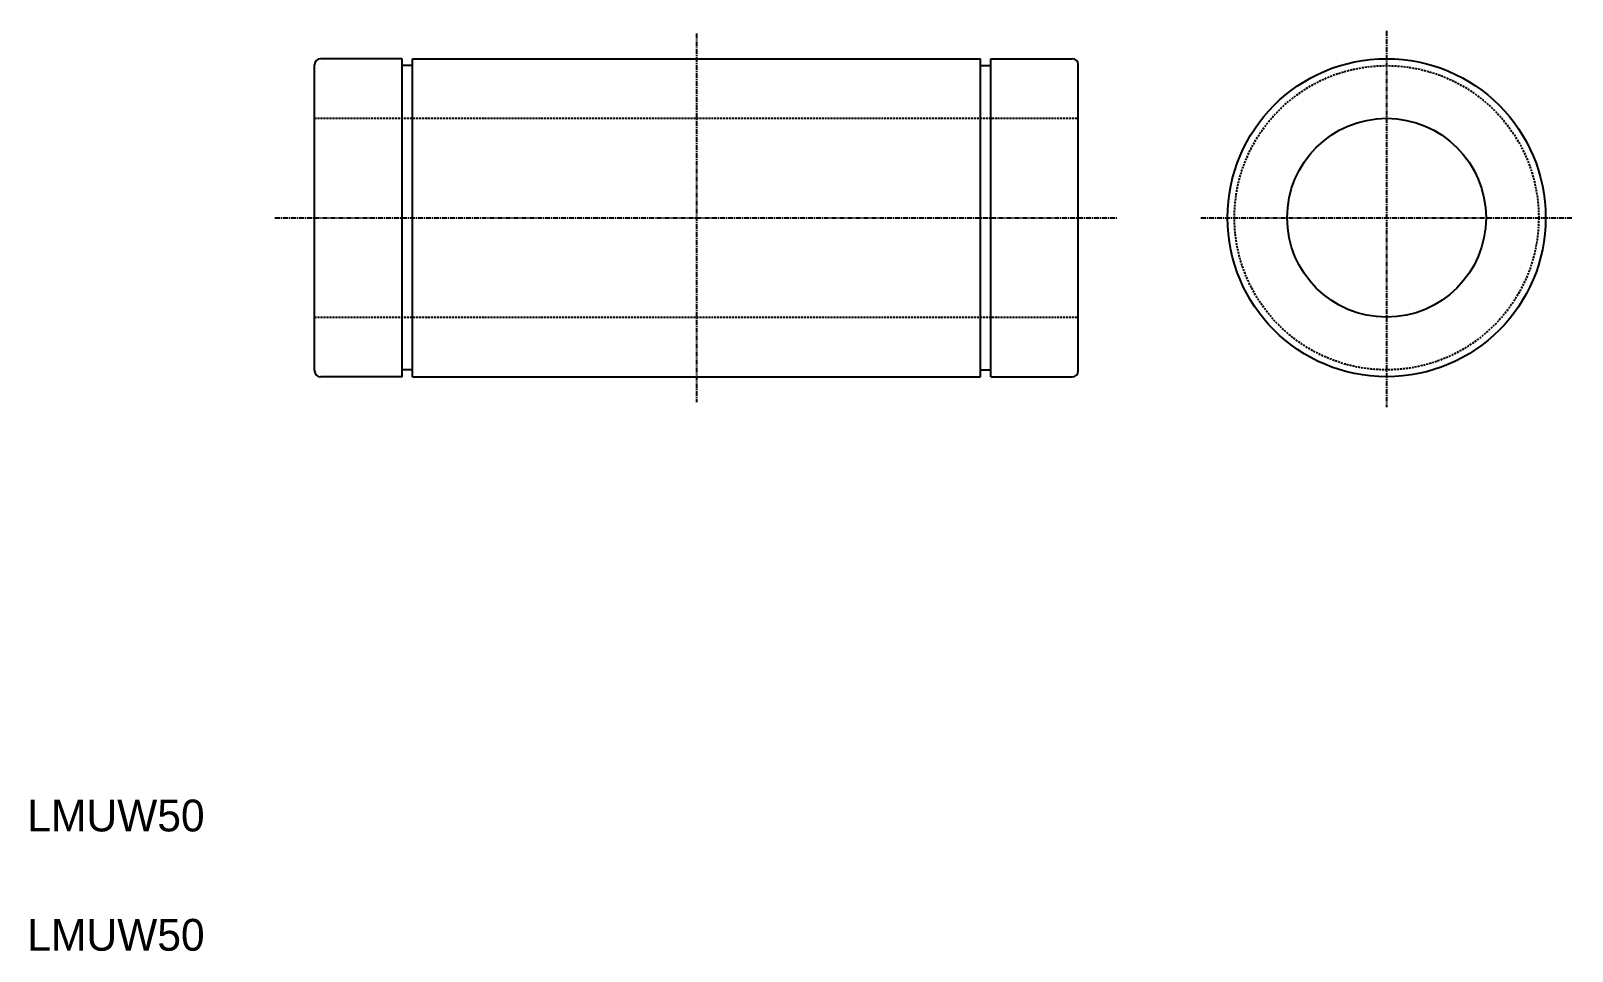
# Model space of a CAD drawing. Extents: x 21 to 408, y 20 to 251.
import ezdxf

# ---------------------------------------------------------------- set-up
doc = ezdxf.new("R2010")
doc.units = 0
doc.linetypes.add('CENTER', pattern=[2, 1.25, -0.25, 0.25, -0.25])
doc.linetypes.add('DASHED', pattern=[0.75, 0.5, -0.25])
doc.layers.get('0').update_dxf_attribs({"linetype": 'CONTINUOUS'})
doc.layers.add('CENTER', color=1, linetype='CENTER')

msp = doc.modelspace()

# ---------------------------------------------------------------- linework, layer by layer
at = {"color": 7, "linetype": 'CONTINUOUS'}
for p, q in [((114.25, 244.32), (93.75, 244.32)), ((111.37, 244.32), (111.37, 244.32)), ((114.25, 164.32), (114.25, 244.32)), ((116.85, 244.32), (259.65, 244.32)), ((116.85, 164.32), (116.85, 244.32)), ((259.65, 164.32), (259.65, 244.32)), ((262.25, 164.32), (262.25, 244.32)), ((262.25, 244.32), (282.75, 244.32)), ((92.25, 165.82), (92.25, 242.82)), ((116.85, 242.57), (114.25, 242.57)), ((259.65, 242.57), (262.25, 242.57)), ((284.25, 165.82), (284.25, 242.82)), ((114.25, 164.32), (93.75, 164.32)), ((116.85, 166.07), (114.25, 166.07)), ((116.85, 164.32), (259.65, 164.32)), ((259.65, 166.07), (262.25, 166.07)), ((262.25, 164.32), (282.75, 164.32))]:
    msp.add_line(p, q, dxfattribs=at)
at = {"color": 3, "linetype": 'DASHED'}
for p, q in [((92.25, 229.32), (284.25, 229.32)), ((92.25, 179.32), (284.25, 179.32))]:
    msp.add_line(p, q, dxfattribs=at)
at = {"color": 7, "linetype": 'CONTINUOUS'}
for radius in [40, 25]:
    msp.add_circle((361.8, 204.32), radius, dxfattribs=at)
at = {"color": 3, "linetype": 'DASHED'}
msp.add_circle((361.8, 204.32), 38.25, dxfattribs=at)
at = {"color": 7, "linetype": 'CONTINUOUS'}
for centre, start, end in [((93.75, 242.82), 90, 180), ((282.75, 242.82), 0, 90), ((93.75, 165.82), 180, 270), ((282.75, 165.82), 270, 0)]:
    msp.add_arc(centre, 1.5, start, end, dxfattribs=at)
at = {"layer": 'CENTER', "color": 1, "linetype": 'CENTER'}
for p, q in [((188.25, 250.67), (188.25, 157.97)), ((361.8, 251.32), (361.8, 156.65)), ((82.25, 204.32), (294.25, 204.32)), ((315.13, 204.32), (408.47, 204.32))]:
    msp.add_line(p, q, dxfattribs=at)

# ---------------------------------------------------------------- texts
for p in [(20, 50), (20, 20)]:
    msp.add_text('LMUW50', height=8).set_placement(p)

doc.saveas('drawing.dxf')
